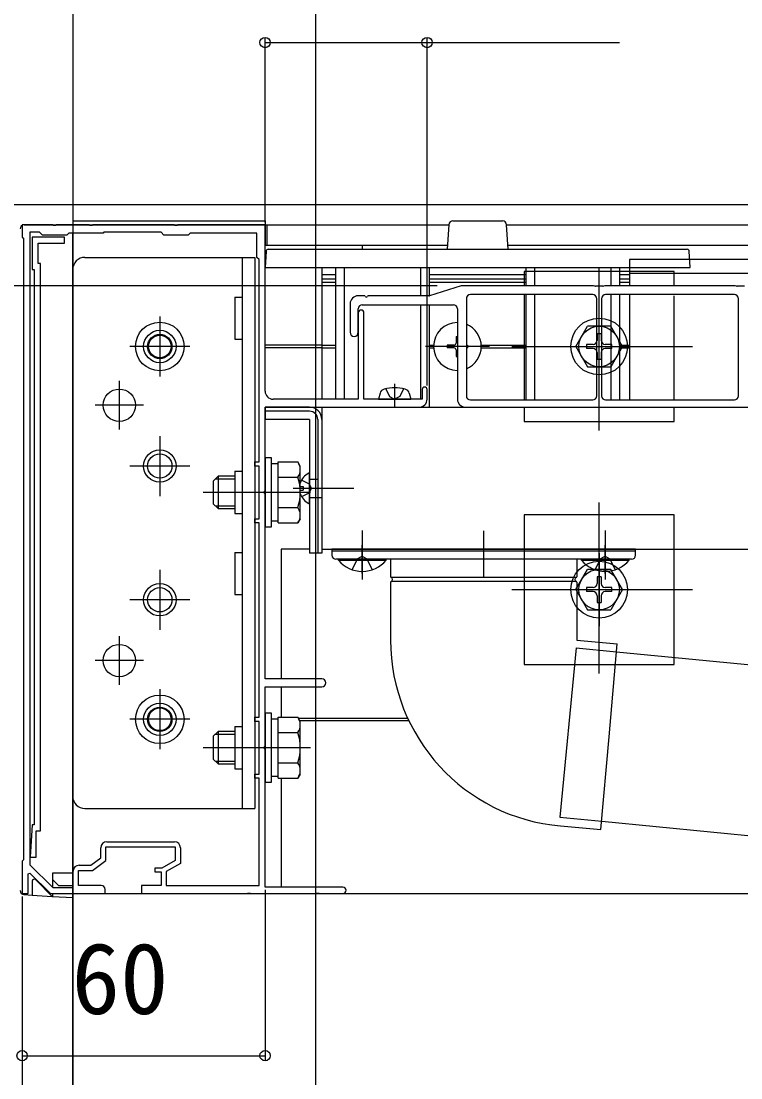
# Model space of a CAD drawing. Units: millimetres, scale not verified. Extents: x -1050 to 1050, y -1568 to 1559.
# Drawn here: x -107.3 to 70.5, y 707.5 to 968.3 of the extents above; entities that cross this region are included whole.
import ezdxf
from ezdxf.enums import TextEntityAlignment as Align

# ---------------------------------------------------------------- set-up
doc = ezdxf.new("R2010")
doc.units = ezdxf.units.MM
doc.header["$LTSCALE"] = 8
for name, color, linetype in [('0-3_YKK_11', 7, 'Continuous'), ('0-4_YKK_12', 2, 'Continuous'), ('0-5_YKK_13', 4, 'Continuous'), ('0-6_YKK_D', 6, 'Continuous'), ('0-8_YSS_K', 3, 'Continuous')]:
    doc.layers.add(name, color=color, linetype=linetype)
doc.styles.add('ＭＳ ゴシック', font='')
doc.styles.get('ＭＳ ゴシック').set_extended_font_data('MS Gothic')

msp = doc.modelspace()

# ---------------------------------------------------------------- linework, layer by layer
at = {"layer": '0-3_YKK_11'}
for p, q in [((-7.004, 875.003), (-7.004, 877.403)), ((-86.104, 765.803), (-69.404, 765.803))]:
    msp.add_line(p, q, dxfattribs=at)
for points in [[(-47.004, 877.003), (-47.004, 918.003), (-68.546, 918.003), (-68.729, 917.883), (-69.279, 917.883), (-69.462, 918.003), (-89.546, 918.003), (-89.729, 917.883), (-90.279, 917.883), (-90.462, 918.003), (-98.546, 918.003), (-98.729, 917.883), (-99.279, 917.883), (-99.462, 918.003), (-107.004, 918.003), (-107.004, 915.003), (-106.704, 914.703)], [(-105.104, 916.203), (-105.104, 760.131), (-99.389, 754.503), (-94.404, 754.503), (-94.404, 758.503)], [(-67.904, 764.303), (-67.904, 760.449), (-71.404, 758.449), (-71.404, 755.003), (-48.504, 755.003), (-48.504, 781.503), (-49.504, 781.503), (-49.504, 782.503), (-48.504, 782.503), (-48.504, 795.503), (-49.504, 795.503), (-49.504, 796.503), (-48.504, 796.503), (-48.504, 844.503), (-49.504, 844.503), (-49.504, 845.503), (-48.504, 845.503), (-48.504, 858.503), (-49.504, 858.503), (-49.504, 859.503), (-48.504, 859.503), (-48.504, 909.503), (-49.004, 910.003), (-49.004, 916.003), (-65.504, 916.003), (-66.004, 915.503), (-72.004, 915.503), (-72.704, 916.203), (-86.804, 916.203), (-87.004, 916.003), (-95.504, 916.003), (-96.004, 915.503), (-102.004, 915.503), (-102.704, 916.203), (-105.104, 916.203)], [(-106.704, 914.703), (-106.704, 761.303), (-107.004, 761.003), (-107.004, 753.003), (-105.504, 753.003), (-105.504, 757.903), (-105.136, 758.057), (-100.004, 753.003), (-86.504, 753.003), (-86.504, 754.003)], [(-24.004, 896.303), (-24.004, 875.003), (-45.004, 875.003)], [(-8.204, 877.403), (-8.204, 875.003), (-14.546, 875.003), (-14.729, 874.883), (-15.279, 874.883), (-15.462, 875.003), (-22.604, 875.003), (-22.604, 896.303)], [(-33.004, 806.003), (-47.004, 806.003), (-47.004, 851.545), (-47.124, 851.728), (-47.124, 852.278), (-47.004, 852.461), (-47.004, 873.003), (-9.004, 873.003)], [(-27.804, 754.603), (-47.004, 754.603), (-47.004, 788.545), (-47.124, 788.728), (-47.124, 789.278), (-47.004, 789.461), (-47.004, 804.003), (-33.004, 804.003)], [(-87.504, 755.003), (-93.104, 755.003), (-93.104, 758.703), (-89.604, 758.703), (-86.304, 761.203), (-86.304, 764.503), (-69.204, 764.503), (-69.204, 761.203), (-72.529, 759.303), (-74.204, 759.303), (-74.204, 758.403), (-72.704, 758.403), (-72.704, 755.003), (-77.504, 755.003), (-77.504, 753.003), (-51.462, 753.003), (-51.279, 753.123), (-50.729, 753.123), (-50.546, 753.003), (-34.462, 753.003), (-34.279, 753.123), (-33.729, 753.123), (-33.546, 753.003), (-27.804, 753.003)], [(-92.904, 760.003), (-90.041, 760.003), (-87.604, 761.849), (-87.604, 764.303)]]:
    msp.add_lwpolyline(points, dxfattribs=at)
for centre, radius, start, end in [((-23.304, 896.303), 0.7, 90.00001, 179.99999), ((-23.304, 896.303), 0.7, 0.00001, 89.99999), ((-45.004, 877.003), 2, 180.00001, 269.99999), ((-7.604, 877.403), 0.6, 90.00001, 179.99999), ((-7.604, 877.403), 0.6, 0.00001, 89.99999), ((-9.004, 875.003), 2, 270.00001, 359.99999), ((-33.004, 805.003), 1, 0.00001, 89.99999), ((-33.004, 805.003), 1, 270.00001, 359.99999), ((-86.104, 764.303), 1.5, 90.00001, 179.99999), ((-69.404, 764.303), 1.5, 0.00001, 89.99999), ((-92.904, 758.503), 1.5, 90.00001, 179.99999), ((-87.504, 754.003), 1, 0.00001, 89.99999), ((-27.804, 753.803), 0.8, 0.00001, 89.99999), ((-27.804, 753.803), 0.8, 270.00001, 359.99999)]:
    msp.add_arc(centre, radius, start, end, dxfattribs=at)
at = {"layer": '0-4_YKK_12'}
for p, q in [((-94.504, 1299.663), (-94.504, 553.502)), ((-388.24, 923.003), (701.87, 923.003)), ((-94.504, 918.002), (-1.637, 918.002)), ((-46.504, 913.002), (-46.504, 918.002)), ((12.629, 918.002), (712.996, 918.002)), ((-94.504, 916.003), (-94.504, 753.002)), ((-94.504, 548.003), (-94.504, 916.003)), ((-46.504, 913.002), (-1.943, 913.002)), ((12.935, 913.002), (682.996, 913.002)), ((-33.004, 907.503), (-33.004, 875.003)), ((35.496, 867.295), (35.496, 907.503)), ((-33.004, 905.802), (-29.504, 905.802)), ((-6.504, 905.802), (17.496, 905.802)), ((40.496, 905.802), (42.996, 905.802)), ((682.996, 905.968), (42.996, 906.004)), ((-33.004, 904.729), (-29.504, 904.729)), ((-33.004, 903.902), (-29.504, 903.902)), ((-6.504, 904.729), (17.496, 904.729)), ((-6.504, 903.902), (17.496, 903.902)), ((40.496, 904.729), (42.996, 904.729)), ((40.496, 903.902), (42.996, 903.902)), ((42.996, 900.803), (42.996, 874.803)), ((-73.004, 895.403), (-73.004, 880.603)), ((-73.004, 894.502), (-73.004, 881.502)), ((0.496, 895.902), (0.496, 880.102)), ((0.496, 891.752), (0.496, 884.252)), ((-65.604, 888.003), (-80.404, 888.003)), ((-66.504, 888.002), (-79.504, 888.002)), ((-33.004, 888.302), (-47.004, 888.302)), ((-33.004, 887.702), (-47.004, 887.702)), ((-33.004, 888.302), (-29.504, 888.302)), ((-33.004, 887.702), (-29.504, 887.702)), ((8.396, 888.002), (-7.404, 888.002)), ((-6.504, 888.302), (-5.396, 888.302)), ((-6.504, 887.702), (-5.396, 887.702)), ((4.246, 888.002), (-3.254, 888.002)), ((6.496, 888.302), (17.496, 888.302)), ((6.496, 887.702), (17.496, 887.702)), ((13.941, 888.002), (58.539, 888.002)), ((40.496, 888.302), (42.996, 888.302)), ((40.496, 887.702), (42.996, 887.702)), ((-83.004, 879.503), (-83.004, 867.503)), ((-83.004, 879.002), (-83.004, 868.002)), ((-15.004, 878.803), (-15.004, 873.002)), ((-77.004, 873.503), (-89.004, 873.503)), ((-77.504, 873.502), (-88.504, 873.502)), ((-33.004, 873.003), (-33.004, 838.002)), ((-33.004, 873.002), (712.996, 873.002)), ((-73.004, 865.903), (-73.004, 851.103)), ((-65.604, 858.503), (-80.404, 858.503)), ((-40.104, 853.003), (-25.104, 853.003)), ((-35.804, 852.003), (-62.304, 852.003)), ((35.496, 807.295), (35.496, 849.505)), ((-23.004, 842.601), (-23.004, 830.485)), ((6.996, 831.003), (6.996, 842.503)), ((36.996, 842.601), (36.996, 830.485)), ((-33.004, 838.002), (712.996, 838.002)), ((-23.004, 832.003), (-23.004, 839.003)), ((36.996, 832.003), (36.996, 839.003)), ((35.496, 837.002), (35.496, 819.002)), ((-73.004, 832.903), (-73.004, 818.103)), ((13.941, 828.002), (58.539, 828.002)), ((26.496, 828.002), (44.496, 828.002)), ((-65.604, 825.503), (-80.404, 825.503)), ((-83.004, 816.503), (-83.004, 804.503)), ((-83.004, 816.002), (-83.004, 805.002)), ((-77.004, 810.503), (-89.004, 810.503)), ((-77.504, 810.502), (-88.504, 810.502)), ((-73.004, 803.403), (-73.004, 788.603)), ((-73.004, 802.502), (-73.004, 789.502)), ((-65.604, 796.003), (-80.404, 796.003)), ((-66.504, 796.002), (-79.504, 796.002)), ((-49.504, 796.302), (-49.487, 796.302)), ((-49.504, 795.702), (-49.486, 795.702)), ((-38.765, 796.302), (-11.805, 796.302)), ((-38.419, 795.702), (-11.524, 795.702)), ((-35.804, 789.003), (-62.304, 789.003)), ((-94.504, 753.002), (220.544, 753.002))]:
    msp.add_line(p, q, dxfattribs=at)
msp.add_lwpolyline([(682.996, 909.503), (52.996, 909.503), (42.996, 909.503), (42.996, 907.503), (42.996, 903.003)], dxfattribs=at)
at = {"layer": '0-5_YKK_13'}
for p, q in [((-106.504, 918.003), (-94.504, 918.003)), ((-94.504, 919.002), (-47.004, 919.002)), ((-94.504, 919.002), (-94.504, 918.002)), ((-94.504, 918.002), (-94.504, 918.003)), ((-47.004, 919.002), (-47.004, 913.002)), ((-1.633, 918.064), (-2.004, 912.003)), ((-0.635, 919.003), (11.627, 919.003)), ((12.996, 912.003), (12.625, 918.064)), ((-94.504, 758.003), (-94.504, 916.003)), ((-94.504, 916.002), (-94.504, 754.578)), ((-104.504, 915.003), (-104.504, 907.003)), ((-96.504, 915.003), (-104.504, 915.003)), ((-103.004, 913.503), (-96.504, 913.503)), ((-103.004, 908.503), (-103.004, 913.503)), ((-96.504, 913.503), (-96.504, 915.003)), ((-46.757, 911.534), (-47.004, 907.503)), ((-46.258, 912.003), (57.251, 912.003)), ((57.996, 907.503), (57.75, 911.534)), ((-102.504, 908.503), (-103.004, 908.503)), ((-102.504, 768.503), (-102.504, 908.503)), ((-91.504, 910.003), (-49.504, 910.003)), ((-52.704, 910.003), (-52.704, 774.003)), ((-49.504, 910.003), (-49.504, 774.003)), ((-47.004, 907.503), (57.996, 907.503)), ((-29.504, 875.003), (-29.504, 907.503)), ((-27.504, 907.503), (-27.504, 875.003)), ((-8.504, 900.503), (-8.504, 907.503)), ((-6.504, 907.503), (-6.504, 900.509)), ((17.496, 903.003), (17.496, 907.503)), ((19.496, 907.503), (19.496, 903.003)), ((38.496, 903.003), (38.496, 907.503)), ((40.496, 907.503), (40.496, 903.003)), ((-104.504, 907.003), (-104.004, 907.003)), ((-104.004, 907.003), (-104.004, 770.003)), ((-94.504, 907.003), (-94.504, 777.003)), ((16.996, 906.502), (16.996, 903.003)), ((1.423, 902.98), (-6.431, 900.526)), ((33.923, 903.003), (1.572, 903.003)), ((34.426, 902.874), (34.066, 902.982)), ((36.423, 902.853), (34.57, 902.853)), ((36.926, 902.982), (36.566, 902.874)), ((68.923, 903.003), (37.07, 903.003)), ((69.426, 902.874), (69.066, 902.982)), ((71.423, 902.853), (69.57, 902.853)), ((-54.504, 900.203), (-52.704, 900.203)), ((-54.504, 900.203), (-54.504, 889.803)), ((-22.523, 900.503), (-24.004, 900.503)), ((-6.58, 900.503), (-21.484, 900.503)), ((2.696, 899.803), (2.696, 875.803)), ((33.896, 900.803), (3.696, 900.803)), ((16.996, 900.803), (16.996, 874.803)), ((17.496, 874.803), (17.496, 900.803)), ((19.496, 900.803), (19.496, 874.803)), ((34.896, 875.803), (34.896, 899.803)), ((36.096, 899.803), (36.096, 875.803)), ((68.896, 900.803), (37.096, 900.803)), ((38.496, 874.803), (38.496, 900.803)), ((40.496, 900.803), (40.496, 874.803)), ((53.996, 874.803), (53.996, 900.503)), ((69.896, 875.803), (69.896, 899.803)), ((-26.004, 898.503), (-26.004, 891.503)), ((-24.004, 891.503), (-24.004, 897.303)), ((-23.004, 898.303), (-0.504, 898.303)), ((-8.504, 875.003), (-8.504, 898.303)), ((-6.504, 898.303), (-6.504, 873.002)), ((0.496, 897.303), (0.496, 875.003)), ((29.746, 888.002), (32.633, 893.002)), ((38.359, 893.002), (32.633, 893.002)), ((41.246, 888.002), (38.359, 893.002)), ((-54.504, 889.803), (-52.704, 889.803)), ((0.146, 890.502), (0.496, 890.502)), ((0.146, 890.502), (0.146, 888.852)), ((34.996, 891.152), (34.996, 889.502)), ((35.996, 891.152), (34.996, 891.152)), ((35.996, 891.152), (35.996, 889.502)), ((-2.004, 888.352), (-2.004, 887.652)), ((-0.354, 888.352), (-2.004, 888.352)), ((-0.354, 887.652), (-2.004, 887.652)), ((0.146, 887.152), (0.146, 885.502)), ((2.696, 888.352), (2.996, 888.352)), ((2.696, 887.652), (2.996, 887.652)), ((2.996, 888.352), (2.996, 887.652)), ((29.746, 888.002), (32.633, 883.002)), ((33.996, 888.502), (32.346, 888.502)), ((32.346, 888.502), (32.346, 887.502)), ((33.996, 887.502), (32.346, 887.502)), ((38.646, 888.502), (36.996, 888.502)), ((38.646, 887.502), (36.996, 887.502)), ((41.246, 888.002), (38.359, 883.002)), ((38.646, 887.502), (38.646, 888.502)), ((0.146, 885.502), (0.496, 885.502)), ((34.996, 886.502), (34.996, 884.852)), ((34.996, 884.852), (35.996, 884.852)), ((35.996, 886.502), (35.996, 884.852)), ((32.633, 883.002), (38.359, 883.002)), ((-18.607, 876.483), (-19.004, 875.003)), ((-17.204, 877.57), (-16.262, 875.639)), ((-11.4, 876.483), (-11.004, 875.003)), ((-19.004, 875.003), (-11.004, 875.003)), ((-16.262, 875.639), (-15.004, 874.97)), ((3.696, 874.803), (33.896, 874.803)), ((37.096, 874.803), (68.896, 874.803)), ((-36.004, 873.003), (-47.004, 873.003)), ((-47.004, 873.003), (-47.004, 872.003)), ((-36.004, 872.003), (-47.004, 872.003)), ((-47.004, 872.003), (-47.004, 870.003)), ((-8.504, 873.002), (-8.504, 873.067)), ((2.496, 873.003), (280.996, 873.003)), ((-36.004, 870.003), (-47.004, 870.003)), ((-36.004, 870.003), (-36.004, 837.003)), ((-34.004, 870.003), (-34.004, 837.003)), ((-33.004, 870.003), (-33.004, 837.003)), ((-45.404, 844.953), (-45.404, 859.053)), ((-43.804, 859.053), (-45.404, 859.053)), ((-43.804, 859.509), (-38.884, 859.509)), ((-43.804, 844.498), (-43.804, 859.509)), ((-38.304, 858.503), (-38.884, 859.509)), ((-38.304, 845.503), (-38.304, 858.503)), ((-59.804, 854.803), (-58.604, 856.003)), ((-59.252, 855.355), (-54.504, 855.355)), ((-54.504, 856.003), (-58.604, 856.003)), ((-58.604, 856.003), (-58.604, 848.003)), ((-54.504, 857.203), (-52.704, 857.203)), ((-54.504, 857.203), (-54.504, 846.803)), ((-43.804, 848.003), (-43.804, 856.003)), ((-43.804, 855.756), (-38.884, 855.756)), ((-36.004, 849.408), (-36.004, 856.599)), ((-59.804, 854.803), (-59.804, 849.203)), ((-37.97, 855.053), (-36.154, 854.148)), ((-35.546, 853.003), (-36.154, 854.148)), ((-35.546, 853.003), (-36.154, 851.858)), ((-36.004, 855.253), (-34.004, 855.253)), ((-38.304, 852.578), (-37.604, 852.578)), ((-37.97, 850.953), (-36.154, 851.858)), ((-36.004, 850.753), (-34.004, 850.753)), ((-34.004, 850.753), (-33.004, 850.753)), ((-59.804, 849.203), (-58.604, 848.003)), ((-59.252, 848.651), (-54.504, 848.651)), ((-58.604, 848.003), (-54.504, 848.003)), ((-43.804, 848.25), (-38.884, 848.25)), ((-54.504, 846.803), (-52.704, 846.803)), ((-45.404, 844.953), (-43.804, 844.953)), ((-38.304, 845.503), (-38.884, 844.498)), ((-43.804, 844.498), (-38.884, 844.498)), ((-54.504, 837.203), (-52.704, 837.203)), ((-54.504, 837.203), (-54.504, 826.803)), ((-43.004, 838.002), (-43.004, 806.002)), ((-36.004, 838.002), (-43.004, 838.002)), ((44.496, 838.003), (-30.504, 838.003)), ((44.496, 837.503), (-30.504, 837.503)), ((-34.004, 837.003), (-36.004, 837.003)), ((-33.004, 837.003), (-34.004, 837.003)), ((43.496, 835.503), (-29.504, 835.503)), ((-17.104, 835.503), (-28.904, 835.503)), ((-28.904, 835.256), (-28.904, 835.503)), ((-28.904, 835.256), (-17.104, 835.256)), ((-25.504, 832.92), (-24.149, 835.638)), ((-23.004, 836.247), (-24.149, 835.638)), ((-23.004, 836.247), (-21.859, 835.638)), ((-20.504, 832.92), (-21.859, 835.638)), ((-17.104, 835.256), (-17.104, 835.503)), ((29.996, 835.503), (-16.004, 835.503)), ((-16.004, 835.503), (-16.004, 831.174)), ((29.996, 835.503), (29.996, 831.174)), ((42.896, 835.503), (31.096, 835.503)), ((31.096, 835.256), (31.096, 835.503)), ((31.096, 835.256), (42.896, 835.256)), ((34.496, 832.92), (35.851, 835.638)), ((36.996, 836.247), (35.851, 835.638)), ((36.996, 836.247), (38.141, 835.638)), ((39.496, 832.92), (38.141, 835.638)), ((42.896, 835.256), (42.896, 835.503)), ((29.746, 828.002), (32.633, 833.002)), ((38.359, 833.002), (32.633, 833.002)), ((41.246, 828.002), (38.359, 833.002)), ((-16.004, 829.832), (-16.004, 815.503)), ((29.9, 831.003), (-15.908, 831.003)), ((29.9, 830.003), (-15.908, 830.003)), ((29.996, 829.832), (29.996, 815.503)), ((34.996, 831.152), (34.996, 829.502)), ((35.996, 831.152), (34.996, 831.152)), ((35.996, 831.152), (35.996, 829.502)), ((-54.504, 826.803), (-52.704, 826.803)), ((29.746, 828.002), (32.633, 823.002)), ((33.996, 828.502), (32.346, 828.502)), ((32.346, 828.502), (32.346, 827.502)), ((33.996, 827.502), (32.346, 827.502)), ((38.646, 828.502), (36.996, 828.502)), ((38.646, 827.502), (36.996, 827.502)), ((41.246, 828.002), (38.359, 823.002)), ((38.646, 827.502), (38.646, 828.502)), ((34.996, 826.502), (34.996, 824.852)), ((34.996, 824.852), (35.996, 824.852)), ((35.996, 826.502), (35.996, 824.852)), ((32.633, 823.002), (38.359, 823.002)), ((29.832, 813.632), (25.792, 771.826)), ((29.832, 813.632), (39.786, 812.669)), ((29.996, 815.503), (39.958, 814.632)), ((39.786, 812.669), (635.407, 755.099)), ((-43.004, 804.002), (-43.004, 796.507)), ((-47.004, 797.503), (-47.004, 780.503)), ((-45.404, 781.953), (-45.404, 796.053)), ((-43.804, 796.053), (-45.404, 796.053)), ((-38.304, 795.503), (-38.884, 796.509)), ((-38.304, 782.503), (-38.304, 795.503)), ((-59.804, 791.803), (-58.604, 793.003)), ((-54.504, 793.003), (-58.604, 793.003)), ((-58.604, 793.003), (-58.604, 785.003)), ((-54.504, 794.203), (-52.704, 794.203)), ((-54.504, 794.203), (-54.504, 783.803)), ((-43.804, 785.003), (-43.804, 793.003)), ((-43.804, 792.756), (-38.884, 792.756)), ((-59.804, 791.803), (-59.804, 786.203)), ((-59.252, 792.355), (-54.504, 792.355)), ((-59.804, 786.203), (-58.604, 785.003)), ((-59.252, 785.651), (-54.504, 785.651)), ((-58.604, 785.003), (-54.504, 785.003)), ((-43.804, 785.25), (-38.884, 785.25)), ((-54.504, 783.803), (-52.704, 783.803)), ((-38.304, 782.503), (-38.884, 781.498)), ((-47.004, 780.503), (-45.404, 780.503)), ((-45.404, 781.953), (-43.804, 781.953)), ((-43.804, 781.498), (-38.884, 781.498)), ((-43.004, 781.496), (-43.004, 754.602)), ((-91.504, 774.003), (-49.504, 774.003)), ((-104.504, 770.003), (-105.004, 762.003)), ((-104.004, 770.003), (-104.504, 770.003)), ((25.792, 771.826), (36.126, 770.828)), ((25.987, 769.678), (35.949, 768.807)), ((36.126, 770.828), (631.746, 713.257)), ((-103.504, 768.503), (-102.504, 768.503)), ((-103.504, 762.003), (-103.504, 768.503)), ((-105.004, 762.003), (-103.504, 762.003)), ((-99.555, 752.312), (-103.65, 756.407)), ((-98.004, 755.003), (-99.504, 756.503)), ((-94.504, 758.003), (-94.504, 755.003)), ((-104.504, 756.053), (-104.504, 752.615)), ((-98.004, 755.003), (-94.504, 755.003)), ((-94.504, 754.58), (-94.504, 755.003)), ((-106.565, 752.741), (-104.504, 752.615)), ((-104.504, 752.615), (-99.555, 752.312)), ((-99.555, 752.312), (-99.504, 752.309)), ((-99.504, 753.003), (-99.504, 752.309)), ((-99.504, 752.309), (-94.504, 752.003)), ((-94.504, 752.003), (-94.504, 753.003)), ((-94.504, 753.002), (-43.004, 753.002))]:
    msp.add_line(p, q, dxfattribs=at)
for points in [[(-47.004, 913.002), (-23.004, 913.002), (-23.004, 912.002)], [(53.996, 903.003), (53.996, 906.502), (16.996, 906.502)], [(-12.804, 877.57), (-13.746, 875.639), (-15.004, 874.97)], [(16.996, 873.003), (16.996, 869.502), (53.996, 869.502), (53.996, 873.003)], [(-38.304, 853.428), (-37.604, 853.428), (-37.604, 852.578)], [(-30.504, 838.003), (-30.504, 837.503), (-30.504, 836.503)], [(44.496, 836.503), (44.496, 837.503), (44.496, 838.003)], [(35.949, 768.807), (37.953, 791.719), (39.958, 814.632)], [(-45.404, 780.503), (-45.404, 797.503), (-47.004, 797.503)], [(-43.804, 781.498), (-43.804, 796.509), (-38.884, 796.509)], [(-94.504, 758.003), (-99.504, 758.003), (-99.504, 754.616)]]:
    msp.add_lwpolyline(points, dxfattribs=at)
for points in [[(-47.004, 860.503), (-47.004, 843.503), (-45.404, 843.503), (-45.404, 860.503)], [(16.996, 846.502), (16.996, 809.502), (53.996, 809.502), (53.996, 846.502)]]:
    msp.add_lwpolyline(points, close=True, dxfattribs=at)
for centre, radius in [((35.496, 888.002), 7), ((-73.004, 888.002), 6), ((-73.004, 888.003), 4), ((35.496, 888.002), 5), ((-73.004, 888.003), 3), ((-73.004, 888.003), 2.8), ((-83.004, 873.503), 4), ((-73.004, 858.503), 4), ((-73.004, 858.503), 3), ((35.496, 828.002), 7), ((35.496, 828.002), 5), ((-73.004, 825.503), 4), ((-73.004, 825.503), 3), ((-83.004, 810.503), 4), ((-73.004, 796.002), 6), ((-73.004, 796.003), 4), ((-73.004, 796.003), 3), ((-73.004, 796.003), 2.8)]:
    msp.add_circle(centre, radius, dxfattribs=at)
for centre, radius, start, end in [((-106.504, 917.003), 1, 90, 180), ((-0.635, 918.003), 1, 90, 176.5), ((11.627, 918.003), 1, 3.5, 90), ((-46.258, 911.503), 0.5, 90, 176.5), ((57.251, 911.503), 0.5, 3.5, 90), ((-91.504, 907.003), 3, 90, 180), ((1.572, 902.503), 0.5, 90, 107.35402), ((33.923, 902.503), 0.5, 73.30076, 90), ((34.57, 903.353), 0.5, 253.30076, 270), ((36.423, 903.353), 0.5, 270, 286.69924), ((37.07, 902.503), 0.5, 90, 106.69924), ((68.923, 902.503), 0.5, 73.30076, 90), ((69.57, 903.353), 0.5, 253.30076, 270), ((-24.004, 898.503), 2, 90, 180), ((-22.523, 900.203), 0.3, 30, 90), ((-22.004, 900.503), 0.3, 210, 330), ((-21.484, 900.203), 0.3, 90, 150), ((-6.58, 901.003), 0.5, 270, 287.35402), ((3.696, 899.803), 1, 90, 180), ((33.896, 899.803), 1, 0, 90), ((37.096, 899.803), 1, 90, 180), ((68.896, 899.803), 1, 0, 90), ((-23.004, 897.303), 1, 90, 180), ((-0.504, 897.303), 1, 0, 90), ((0.496, 888.002), 5.9, 90, 270), ((0.496, 888.002), 5.9, 291.89343, 68.10657), ((-25.004, 891.503), 1, 180, 0), ((33.996, 889.502), 1, 270, 0), ((36.996, 889.502), 1, 180, 270), ((-0.354, 888.852), 0.5, 270, 0), ((-0.354, 887.152), 0.5, 0, 90), ((33.996, 886.502), 1, 0, 90), ((36.996, 886.502), 1, 90, 180), ((-17.255, 876.12), 1.4, 104.32332, 165), ((-15.004, 867.303), 10.5, 75.67668, 104.32332), ((-12.753, 876.12), 1.4, 15, 75.67668), ((2.496, 875.003), 2, 180, 270), ((3.696, 875.803), 1, 180, 270), ((33.896, 875.803), 1, 270, 0), ((37.096, 875.803), 1, 180, 270), ((68.896, 875.803), 1, 270, 0), ((-36.004, 870.003), 3, 0, 90), ((-36.004, 870.003), 2, 0, 90), ((-41.626, 857.632), 3.323, 325.61575, 34.38425), ((-50.723, 852.003), 12.419, 342.41205, 17.58795), ((-34.304, 853.003), 4.2, 117.28096, 162.24721), ((-36.158, 856.599), 0.154, 0, 117.28096), ((-34.304, 853.003), 4.2, 197.75279, 242.71904), ((-41.626, 846.374), 3.323, 325.61575, 34.38425), ((-36.158, 849.408), 0.154, 242.71904, 0), ((-29.504, 836.503), 1, 180, 270), ((-23.004, 840.203), 7.7, 219.98312, 320.01688), ((36.996, 840.203), 7.7, 219.98312, 320.01688), ((43.496, 836.503), 1, 270, 0), ((-15.804, 831.174), 0.2, 180, 253.39845), ((-15.804, 829.832), 0.2, 106.60155, 180), ((-16.004, 830.503), 0.5, 286.60155, 73.39845), ((29.996, 830.503), 0.5, 106.60155, 253.39845), ((29.796, 831.174), 0.2, 286.60155, 0), ((29.796, 829.832), 0.2, 0, 73.39845), ((33.996, 829.502), 1, 270, 0), ((36.996, 829.502), 1, 180, 270), ((33.996, 826.502), 1, 0, 90), ((36.996, 826.502), 1, 90, 180), ((29.996, 815.503), 46, 180, 265), ((-41.626, 794.632), 3.323, 325.61575, 34.38425), ((-50.723, 789.003), 12.419, 342.41205, 17.58795), ((-41.626, 783.374), 3.323, 325.61575, 34.38425), ((-91.504, 777.003), 3, 180, 270), ((-104.004, 756.053), 0.5, 45, 180), ((-106.504, 753.739), 1, 180, 266.5)]:
    msp.add_arc(centre, radius, start, end, dxfattribs=at)
at = {"layer": '0-6_YKK_D'}
for p, q in [((-47.004, 918.703), (-47.004, 964.003)), ((-7.004, 878.403), (-7.004, 964.003)), ((-4.504, 903.003), (-132.704, 903.003)), ((-47.004, 753.903), (-47.004, 712.002)), ((-107.004, 752.303), (-107.004, 672.002)), ((-107.004, 752.303), (-107.004, 712.002)), ((-107.004, 713.002), (-47.004, 713.002))]:
    msp.add_line(p, q, dxfattribs=at)
msp.add_lwpolyline([(-47.004, 963.003), (-7.004, 963.003), (40.551, 963.003)], dxfattribs=at)
for centre in [(-47.004, 963.003), (-7.004, 963.003), (-107.004, 713.002), (-47.004, 713.002)]:
    msp.add_circle(centre, 1.275, dxfattribs=at)
at = {"layer": '0-8_YSS_K'}
msp.add_line((-34.504, 548.003), (-34.504, 1299.663), dxfattribs=at)

# ---------------------------------------------------------------- texts
at = {"layer": '0-6_YKK_D', "style": 'ＭＳ ゴシック'}
msp.add_text('60', height=17.6, dxfattribs=at).set_placement((-94.799, 718.002), align=Align.BOTTOM_LEFT)

doc.saveas('drawing.dxf')
